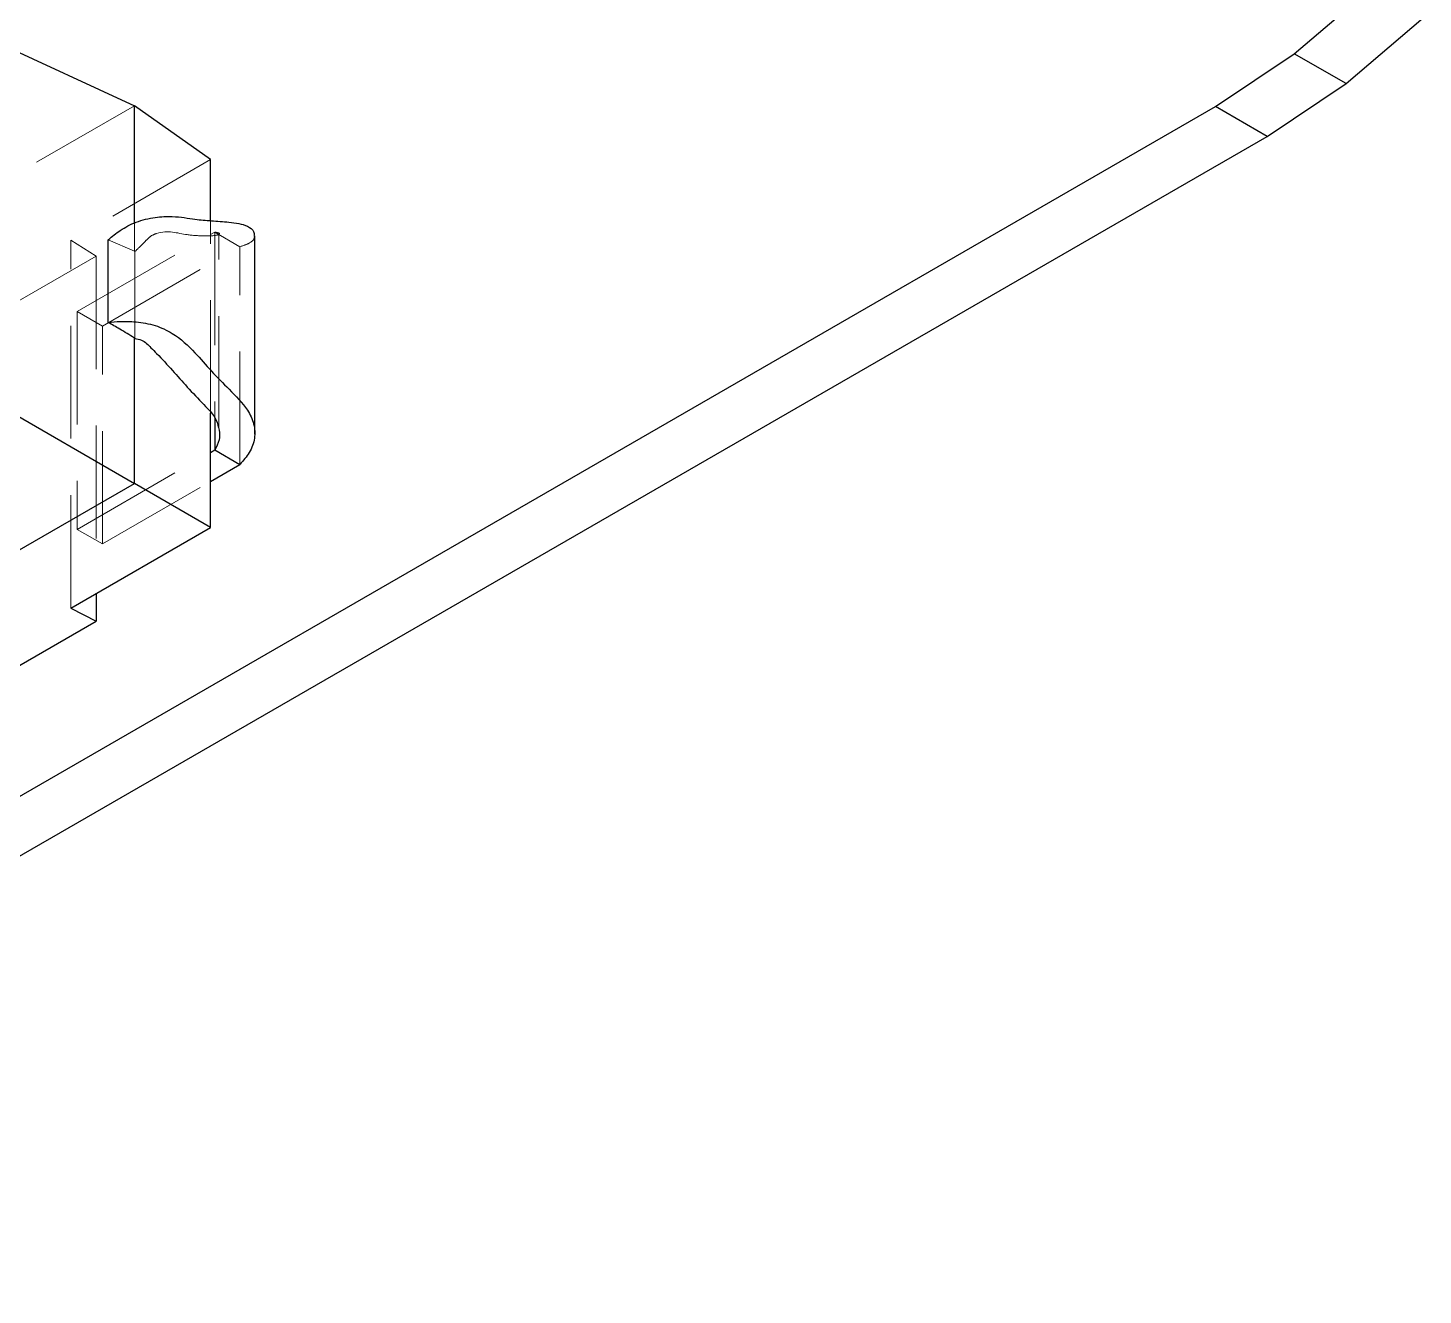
# Model space of a CAD drawing. Header units: millimetres. Extents: x 0 to 841, y 0 to 2287.
# Drawn here: x 625.13 to 640.83, y 222.34 to 236.59 of the extents above; entities that cross this region are included whole.
import ezdxf

# ---------------------------------------------------------------- set-up
doc = ezdxf.new("R2010")
doc.units = ezdxf.units.MM
doc.linetypes.add('HIDDEN', pattern=[1.905, 1.27, -0.635])

msp = doc.modelspace()

# ---------------------------------------------------------------- linework, layer by layer
at = {"color": 7, "linetype": 'Continuous', "lineweight": 25}
for p, q in [((639.377, 236.3), (640.243, 237.04)), ((639.959, 235.964), (640.825, 236.704)), ((624.455, 236.581), (626.331, 235.714)), ((638.49, 235.707), (639.377, 236.3)), ((639.959, 235.964), (639.377, 236.3)), ((639.072, 235.371), (639.959, 235.964)), ((590.407, 207.969), (638.49, 235.707)), ((626.331, 234.395), (626.331, 235.714)), ((627.188, 235.11), (626.331, 235.714)), ((639.072, 235.371), (638.49, 235.707)), ((590.988, 207.634), (639.072, 235.371)), ((627.188, 234.422), (627.188, 235.11)), ((626.037, 233.278), (626.037, 234.209)), ((627.685, 232.021), (627.685, 234.254)), ((626.331, 231.468), (626.331, 233.103)), ((624.455, 232.551), (626.331, 231.468)), ((627.188, 231.817), (627.188, 232.258)), ((627.236, 232.198), (627.236, 231.844)), ((627.188, 231.817), (627.236, 231.844)), ((627.188, 230.973), (627.188, 231.817)), ((627.236, 231.844), (627.518, 231.681)), ((627.188, 231.49), (627.518, 231.681)), ((619.967, 227.794), (626.331, 231.468)), ((627.188, 230.973), (626.331, 231.468)), ((625.618, 230.066), (627.188, 230.973)), ((625.901, 230.23), (625.901, 229.92)), ((625.618, 230.066), (625.901, 229.92)), ((622.772, 228.114), (625.901, 229.92))]:
    msp.add_line(p, q, dxfattribs=at)
at = {"color": 7, "linetype": 'HIDDEN', "lineweight": 18}
for p, q in [((626.331, 235.714), (619.967, 232.04)), ((627.188, 235.11), (625.618, 234.203)), ((626.331, 234.079), (626.331, 234.395)), ((627.188, 234.266), (627.188, 234.422)), ((627.188, 234.266), (627.236, 234.294)), ((627.236, 234.294), (627.236, 232.198)), ((627.518, 234.13), (627.236, 234.294)), ((625.901, 234.023), (625.618, 234.203)), ((625.618, 230.066), (625.618, 234.203)), ((625.688, 233.4), (627.188, 234.266)), ((625.971, 233.237), (627.518, 234.13)), ((626.037, 234.209), (626.331, 234.079)), ((627.188, 232.258), (627.188, 234.266)), ((627.282, 232.08), (627.282, 234.27)), ((627.518, 231.681), (627.518, 234.13)), ((625.901, 234.023), (622.772, 232.217)), ((625.901, 234.023), (625.901, 230.23)), ((626.337, 233.098), (626.337, 234.075)), ((625.688, 233.4), (625.688, 230.951)), ((625.971, 233.237), (625.688, 233.4)), ((625.971, 230.787), (625.971, 233.237)), ((625.688, 230.951), (627.188, 231.817)), ((625.971, 230.787), (627.188, 231.49)), ((625.688, 230.951), (625.971, 230.787))]:
    msp.add_line(p, q, dxfattribs=at)
at = {"color": 7, "linetype": 'Continuous', "lineweight": 25}
for points, knots in [([(626.037, 234.209), (626.081, 234.245), (626.175, 234.321), (626.353, 234.416), (626.564, 234.466), (626.806, 234.475), (627.003, 234.437), (627.197, 234.421), (627.405, 234.409), (627.592, 234.38), (627.68, 234.309), (627.679, 234.272), (627.678, 234.258)], [0, 0, 0, 0, 0.0730072, 0.1554774, 0.2467616, 0.333892, 0.4789108, 0.5984653, 0.7203514, 0.859566, 0.9445704, 1, 1, 1, 1]), ([(626.037, 233.278), (626.081, 233.283), (626.175, 233.292), (626.353, 233.29), (626.564, 233.253), (626.806, 233.141), (627.003, 232.955), (627.197, 232.728), (627.405, 232.517), (627.595, 232.327), (627.683, 232.139), (627.692, 231.973), (627.636, 231.818), (627.556, 231.725), (627.518, 231.681)], [0, 0, 0, 0, 0.061108, 0.130136, 0.206542, 0.279471, 0.400853, 0.500921, 0.602941, 0.719465, 0.790615, 0.860987, 0.934084, 1, 1, 1, 1]), ([(626.331, 233.103), (626.276, 233.137), (626.178, 233.197), (626.08, 233.254), (626.037, 233.278)], [0, 0, 0, 0, 0.559982, 1, 1, 1, 1]), ([(626.331, 233.103), (626.332, 233.102), (626.334, 233.101), (626.336, 233.099), (626.337, 233.098)], [0, 0, 0, 0, 0.56, 1, 1, 1, 1]), ([(626.337, 233.098), (626.362, 233.094), (626.407, 233.085), (626.468, 233.048), (626.52, 232.99), (626.688, 232.824), (626.871, 232.607), (627.098, 232.368), (627.247, 232.217), (627.288, 232.07), (627.293, 231.951), (627.255, 231.881), (627.236, 231.844)], [0, 0, 0, 0, 0.059051, 0.106137, 0.14919, 0.200818, 0.503348, 0.66512, 0.796711, 0.863295, 0.928368, 1, 1, 1, 1])]:
    msp.add_open_spline(points, degree=3, knots=knots, dxfattribs=at)
at = {"color": 7, "linetype": 'HIDDEN', "lineweight": 18}
for points, knots in [([(627.236, 234.294), (627.255, 234.29), (627.293, 234.284), (627.288, 234.272), (627.247, 234.252), (627.098, 234.25), (626.871, 234.263), (626.688, 234.325), (626.52, 234.256), (626.468, 234.205), (626.407, 234.142), (626.362, 234.099), (626.337, 234.075)], [0, 0, 0, 0, 0.071632, 0.136705, 0.203289, 0.33488, 0.496652, 0.799182, 0.85081, 0.893863, 0.940949, 1, 1, 1, 1]), ([(627.678, 234.258), (627.68, 234.25), (627.687, 234.22), (627.633, 234.166), (627.555, 234.142), (627.518, 234.13)], [0, 0, 0, 0, 0.147109, 0.59558, 1, 1, 1, 1]), ([(626.337, 234.075), (626.336, 234.076), (626.334, 234.077), (626.332, 234.079), (626.331, 234.079)], [0, 0, 0, 0, 0.56, 1, 1, 1, 1])]:
    msp.add_open_spline(points, degree=3, knots=knots, dxfattribs=at)

doc.saveas('drawing.dxf')
